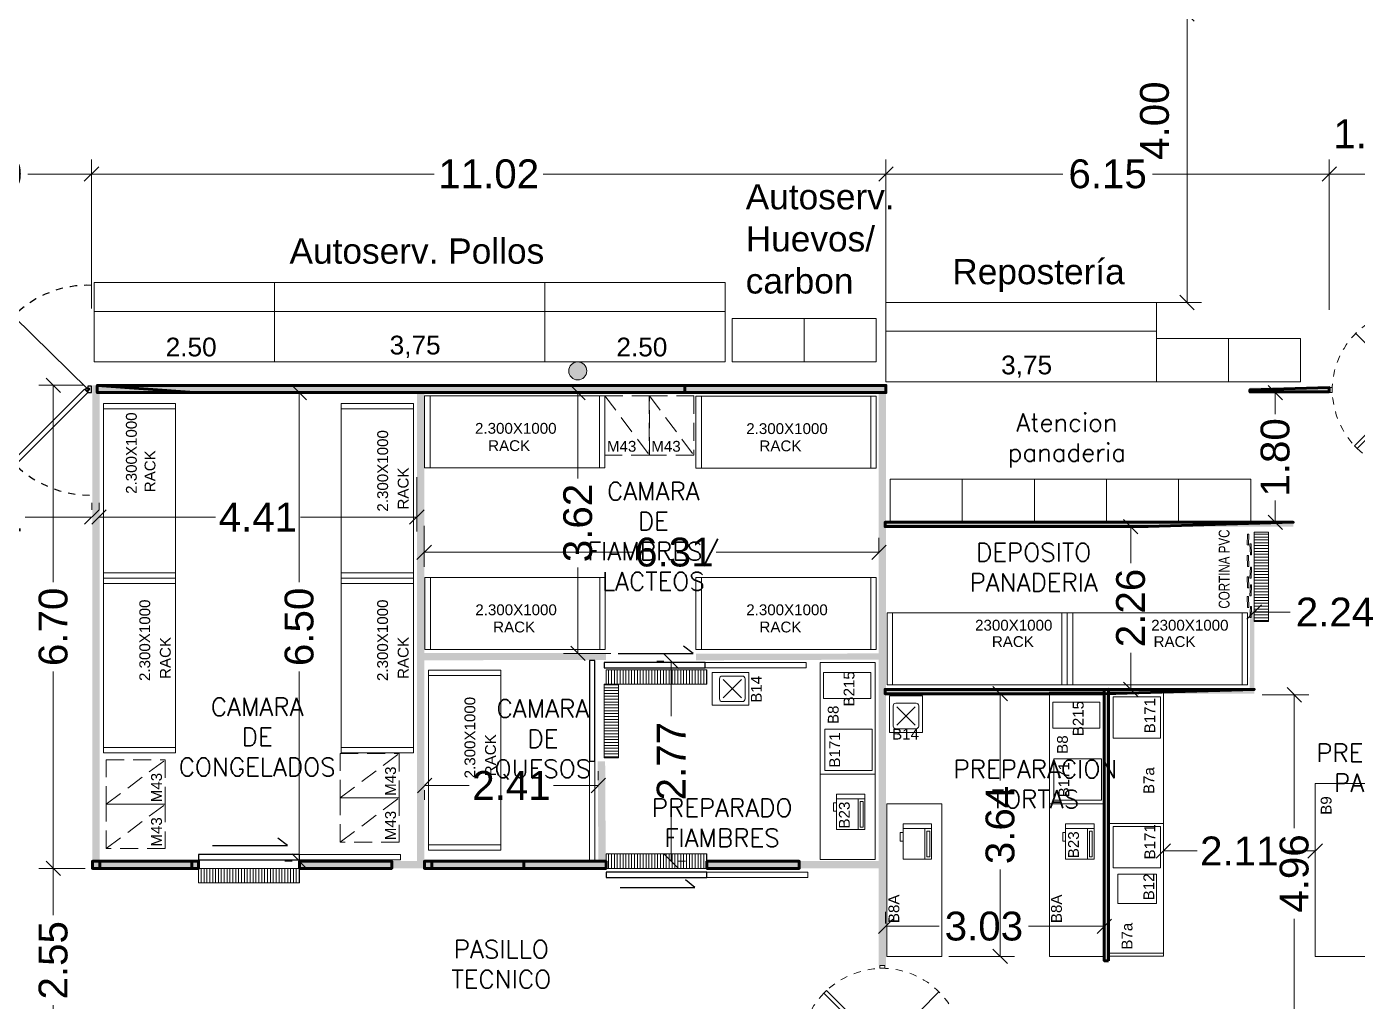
# Model space of a CAD drawing. Header units: inches. Extents: x 2 to 182, y -26 to 193.
# Drawn here: x 133.46 to 151.91, y 26.12 to 39.64 of the extents above; entities that cross this region are included whole.
import ezdxf

# ---------------------------------------------------------------- set-up
doc = ezdxf.new("R2010")
doc.units = ezdxf.units.IN
doc.header["$MEASUREMENT"] = 0
for name, pattern in [('DASH_15', [0.375, 0.25, -0.125]), ('HIDDEN2', [4.7625, 3.175, -1.5875]), ('LZ-COME$0$DASH_15', [0.375, 0.25, -0.125]), ('LÍNEAS_OCULTAS2', [0.1875, 0.125, -0.0625])]:
    doc.linetypes.add(name, pattern=pattern)
for name, color, linetype in [('0-CORTINAPVC-TXT', 7, 'Continuous'), ('ARQ-MUROS CAMARA', 140, 'Continuous'), ('ARQ-TXTS LOCAL', 3, 'Continuous'), ('COMESTIBLES0-EQUIP-TXT', 3, 'Continuous'), ('L CARPINT', 3, 'Continuous'), ('smr acero', 170, 'Continuous')]:
    doc.layers.add(name, color=color, linetype=linetype)
for name, color, linetype, lineweight in [('0-EQUIPAMIENTO-LAB', 6, 'Continuous', 9), ('ARQ-CARPINTERIAS', 4, 'Continuous', 9), ('ARQ-CORTINA PVC', 4, 'Continuous', 5), ('ARQ-REJILLAS', 4, 'Continuous', 5), ('EQUIPAMIENTO-TRASTIENDA', 6, 'Continuous', 9), ('Est-Acero', 4, 'Continuous', 13), ('L COTAS', 1, 'Continuous', 9), ('L EQUIP', 6, 'Continuous', 9), ('L PANELES', 136, 'Continuous', 60), ('L PROYEC', 4, 'HIDDEN2', 9)]:
    doc.layers.add(name, color=color, linetype=linetype, lineweight=lineweight)
doc.styles.add('2mm para 1.100', font='ARIAL.TTF')
doc.styles.add('ARIAL', font='ARIAL.TTF')
doc.styles.add('LZ-COME$0$LETRITAS', font='ROMAN1.shx', dxfattribs={"width": 1.2, "height": 0.225})
doc.styles.add('RomanS', font='romans.shx')
doc.styles.get("Standard").update_dxf_attribs({"font": 'ARIAL.TTF'})
doc.dimstyles.new('cotas 1.100', dxfattribs={"dimscale": 2, "dimtxt": 0.2, "dimasz": 0.1, "dimexe": 0.1, "dimexo": 0.05, "dimgap": 0.05, "dimtad": 0, "dimzin": 0, "dimdsep": 46, "dimtxsty": '2mm para 1.100', "dimblk": 'OBLIQUE', "dimcen": 0.09, "dimclrd": 256, "dimclre": 256, "dimclrt": 256, "dimaunit": 1, "dimadec": 3, "dimazin": 0, "dimtfac": 1, "dimtofl": 0, "dimtmove": 2, "dimatfit": 3, "dimfxl": 0, "dimtolj": 1, "dimtzin": 0, "dimlwd": -1, "dimlwe": -1, "dimarcsym": 0})

# ---------------------------------------------------------------- blocks, each defined once
blk = doc.blocks.new('_Oblique')
at = {"color": 0, "linetype": 'ByBlock', "lineweight": -2}
blk.add_line((-0.5, -0.5), (0.5, 0.5), dxfattribs=at)
blk = doc.blocks.new('*D288')
at = {"layer": 'Defpoints', "color": 0}
for p in [(149.548, 39.814), (148.997, 35.814), (149.548, 35.814)]:
    blk.add_point(p, dxfattribs=at)
at = {"layer": 'L COTAS'}
for p, q in [((149.448, 39.814), (149.348, 39.814)), ((149.548, 39.814), (149.548, 35.814)), ((149.097, 35.814), (149.748, 35.814))]:
    blk.add_line(p, q, dxfattribs=at)
at = {"layer": 'L COTAS', "xscale": 0.2, "yscale": 0.2, "zscale": 0.2}
for p, rotation in [((149.548, 39.814), 90), ((149.548, 35.814), 270)]:
    blk.add_blockref('_Oblique', p, dxfattribs=dict(at, rotation=rotation))
at = {"layer": 'L COTAS', "insert": (149.098, 38.336), "char_height": 0.4, "attachment_point": 5, "rotation": 90, "style": '2mm para 1.100'}
blk.add_mtext('\\A1;4.00', dxfattribs=at)
blk = doc.blocks.new('PVAI')
for p, q in [((3387.969, 760.035), (3388.763, 760.82)), ((3387.969, 760.035), (3388.763, 760.82)), ((3390.209, 760.035), (3389.415, 760.82)), ((3390.209, 760.035), (3389.415, 760.82)), ((3387.929, 760), (3387.929, 760.07)), ((3387.929, 760.07), (3387.969, 760.07)), ((3387.969, 760.07), (3387.969, 760)), ((3390.249, 760.07), (3390.209, 760.07)), ((3390.209, 760.07), (3390.209, 760)), ((3390.249, 760), (3390.249, 760.07)), ((3387.969, 760), (3387.929, 760)), ((3387.969, 760), (3388.004, 760.035)), ((3387.969, 760), (3388.743, 759.226)), ((3388.004, 760.035), (3388.779, 759.261)), ((3390.174, 760.035), (3389.399, 759.261)), ((3390.209, 760), (3389.435, 759.226)), ((3390.209, 760), (3390.174, 760.035)), ((3390.209, 760), (3390.249, 760)), ((3388.779, 759.261), (3388.743, 759.226)), ((3389.399, 759.261), (3389.435, 759.226))]:
    blk.add_line(p, q)
for centre in [(3387.969, 760.035), (3390.209, 760.035)]:
    blk.add_circle(centre, 0.0196)
at = {"linetype": 'DASH_15', "ltscale": 0.2}
for centre, radius, start, end in [((3387.969, 760.03), 1.12, 359.6736, 92.0467), ((3390.209, 760.03), 1.12, 87.9533, 180.3264), ((3387.943, 760.046), 1.146, 269.3146, 359.1608), ((3390.235, 760.046), 1.146, 180.8392, 270.6854)]:
    blk.add_arc(centre, radius, start, end, dxfattribs=at)
blk = doc.blocks.new('A$C299E318D')
at = {"layer": '0-EQUIPAMIENTO-LAB'}
for p, q in [((0.102, 0.102), (0.356, 0.356)), ((0.356, 0.102), (0.102, 0.356))]:
    blk.add_line(p, q, dxfattribs=at)
blk.add_lwpolyline([(0.508, 0.457), (0.508, 0), (0, 0), (0, 0.457)], close=True, dxfattribs=at)
blk.add_lwpolyline([(0.089, 0.051, -0.414214), (0.051, 0.089), (0.051, 0.368, -0.414214), (0.089, 0.406), (0.368, 0.406, -0.414214), (0.406, 0.368), (0.406, 0.089, -0.414214), (0.368, 0.051)], format="xyb", close=True, dxfattribs=at)
blk = doc.blocks.new('LJ-PLANTA BASE(XREF)$0$SE-COME$0$LR-COME$0$B26')
for p, q in [((-0.182, -0.394), (-0.182, 0)), ((-0.182, -0.092), (0.245, -0.092))]:
    blk.add_line(p, q)
for points in [[(0.245, -0.394), (0.245, 0), (-0.245, 0), (-0.245, -0.394)], [(0.21, -0.063), (0.21, -0.025), (-0.146, -0.025), (-0.146, -0.063)], [(-0.008, -0.434), (-0.008, -0.394), (-0.125, -0.394), (-0.125, -0.434)]]:
    blk.add_lwpolyline(points, close=True)
blk = doc.blocks.new('RACKS 250')
for p, q in [((-1.05, -2.5), (-1.05, 0)), ((-1.05, 0), (-0.05, 0)), ((-0.05, 0), (-0.05, -2.5)), ((-1.05, -0.0762), (-0.05, -0.0762)), ((-1.05, -2.4238), (-0.05, -2.4238)), ((-0.05, -2.5), (-1.05, -2.5))]:
    blk.add_line(p, q)
blk = doc.blocks.new('PUERTA')
for p, q in [((0.04, 0), (0.834, 0.785)), ((0.04, 0), (0.834, 0.785)), ((0, -0.035), (0, 0.035)), ((0, 0.035), (0.04, 0.035)), ((0.04, 0.035), (0.04, -0.035)), ((0.04, -0.035), (0.075, 0)), ((0.075, 0), (0.85, -0.774)), ((1.16, -0.035), (1.16, 0.035)), ((1.16, 0.035), (1.2, 0.035)), ((1.2, 0.035), (1.2, -0.035)), ((0.04, -0.035), (0, -0.035)), ((0.04, -0.035), (0.814, -0.81)), ((1.2, -0.035), (1.16, -0.035)), ((0.85, -0.774), (0.814, -0.81))]:
    blk.add_line(p, q)
blk.add_circle((0.04, 0), 0.0196)
at = {"linetype": 'DASH_15', "ltscale": 0.2}
for centre, radius, start, end in [((0.04, -0.005), 1.12, 359.6736, 92.0467), ((0.014, 0.011), 1.146, 269.3146, 359.1608)]:
    blk.add_arc(centre, radius, start, end, dxfattribs=at)
blk = doc.blocks.new('*D316')
at = {"layer": 'Defpoints', "color": 0}
for p in [(131.35, 32.836), (134.36, 32.837), (134.36, 32.837)]:
    blk.add_point(p, dxfattribs=at)
at = {"layer": 'L COTAS'}
for p, q in [((131.35, 32.936), (131.35, 33.037)), ((134.36, 32.937), (134.36, 33.037)), ((131.35, 32.837), (132.274, 32.837)), ((134.36, 32.837), (133.436, 32.837))]:
    blk.add_line(p, q, dxfattribs=at)
at = {"layer": 'L COTAS', "xscale": 0.2, "yscale": 0.2, "zscale": 0.2, "rotation": 180}
blk.add_blockref('_Oblique', (131.35, 32.837), dxfattribs=at)
at = {"layer": 'L COTAS', "xscale": 0.2, "yscale": 0.2, "zscale": 0.2}
blk.add_blockref('_Oblique', (134.36, 32.837), dxfattribs=at)
at = {"layer": 'L COTAS', "insert": (132.855, 32.837), "char_height": 0.4, "attachment_point": 5, "style": '2mm para 1.100'}
blk.add_mtext('\\A1;3.01', dxfattribs=at)
blk = doc.blocks.new('*D317')
at = {"layer": 'Defpoints', "color": 0}
for p in [(138.867, 33.493), (134.46, 32.837), (138.867, 32.837)]:
    blk.add_point(p, dxfattribs=at)
at = {"layer": 'L COTAS'}
for p, q in [((138.867, 33.393), (138.867, 32.637)), ((134.46, 32.937), (134.46, 33.037)), ((134.46, 32.837), (136.074, 32.837)), ((138.867, 32.837), (137.252, 32.837))]:
    blk.add_line(p, q, dxfattribs=at)
at = {"layer": 'L COTAS', "xscale": 0.2, "yscale": 0.2, "zscale": 0.2, "rotation": 180}
blk.add_blockref('_Oblique', (134.46, 32.837), dxfattribs=at)
at = {"layer": 'L COTAS', "xscale": 0.2, "yscale": 0.2, "zscale": 0.2}
blk.add_blockref('_Oblique', (138.867, 32.837), dxfattribs=at)
at = {"layer": 'L COTAS', "insert": (136.663, 32.837), "char_height": 0.4, "attachment_point": 5, "style": '2mm para 1.100'}
blk.add_mtext('\\A1;4.41', dxfattribs=at)
blk = doc.blocks.new('*D321')
at = {"layer": 'Defpoints', "color": 0}
for p in [(148.399, 27.161), (145.367, 27.1), (148.399, 26.744)]:
    blk.add_point(p, dxfattribs=at)
at = {"layer": 'L COTAS'}
for p, q in [((145.367, 27.2), (145.367, 27.361)), ((148.399, 26.844), (148.399, 27.361)), ((145.367, 27.161), (146.111, 27.161)), ((148.399, 27.161), (147.35, 27.161))]:
    blk.add_line(p, q, dxfattribs=at)
at = {"layer": 'L COTAS', "xscale": 0.2, "yscale": 0.2, "zscale": 0.2, "rotation": 180}
blk.add_blockref('_Oblique', (145.367, 27.161), dxfattribs=at)
at = {"layer": 'L COTAS', "xscale": 0.2, "yscale": 0.2, "zscale": 0.2}
blk.add_blockref('_Oblique', (148.399, 27.161), dxfattribs=at)
at = {"layer": 'L COTAS', "insert": (146.73, 27.161), "char_height": 0.4, "attachment_point": 5, "style": '2mm para 1.100'}
blk.add_mtext('\\A1;3.03', dxfattribs=at)
blk = doc.blocks.new('DFGSDFG')
at = {"linetype": 'LZ-COME$0$DASH_15'}
blk.add_line((0.821, -0.615), (0, 0), dxfattribs=at)
blk.add_lwpolyline([(0.821, 0), (0, 0), (0, -0.615), (0.821, -0.615)], close=True, dxfattribs=at)
blk = doc.blocks.new('*D340')
at = {"layer": 'Defpoints', "color": 0}
for p in [(138.968, 32.815), (145.274, 32.349), (145.274, 32.244)]:
    blk.add_point(p, dxfattribs=at)
at = {"layer": 'L COTAS'}
for p, q in [((138.968, 32.715), (138.968, 32.149)), ((145.274, 32.344), (145.274, 32.549)), ((138.968, 32.349), (141.855, 32.349)), ((145.274, 32.349), (143.019, 32.349))]:
    blk.add_line(p, q, dxfattribs=at)
at = {"layer": 'L COTAS', "xscale": 0.2, "yscale": 0.2, "zscale": 0.2, "rotation": 180}
blk.add_blockref('_Oblique', (138.968, 32.349), dxfattribs=at)
at = {"layer": 'L COTAS', "xscale": 0.2, "yscale": 0.2, "zscale": 0.2}
blk.add_blockref('_Oblique', (145.274, 32.349), dxfattribs=at)
at = {"layer": 'L COTAS', "insert": (142.437, 32.349), "char_height": 0.4, "attachment_point": 5, "style": '2mm para 1.100'}
blk.add_mtext('\\A1;6.31', dxfattribs=at)
blk = doc.blocks.new('*D466')
at = {"layer": 'Defpoints', "color": 0}
for p in [(151.52, 34.564), (150.77, 32.765), (151.02, 32.765)]:
    blk.add_point(p, dxfattribs=at)
at = {"layer": 'L COTAS'}
for p, q in [((151.42, 34.564), (150.57, 34.564)), ((150.77, 34.564), (150.77, 34.265)), ((150.77, 32.765), (150.77, 33.065)), ((150.92, 32.765), (150.57, 32.765))]:
    blk.add_line(p, q, dxfattribs=at)
at = {"layer": 'L COTAS', "xscale": 0.2, "yscale": 0.2, "zscale": 0.2}
for p, rotation in [((150.77, 34.564), 90), ((150.77, 32.765), 270)]:
    blk.add_blockref('_Oblique', p, dxfattribs=dict(at, rotation=rotation))
at = {"layer": 'L COTAS', "insert": (150.77, 33.665), "char_height": 0.4, "attachment_point": 5, "rotation": 90, "style": '2mm para 1.100'}
blk.add_mtext('\\A1;1.80', dxfattribs=at)
blk = doc.blocks.new('*D467')
at = {"layer": 'Defpoints', "color": 0}
for p in [(149.01, 32.705), (148.766, 30.447), (149.01, 30.447)]:
    blk.add_point(p, dxfattribs=at)
at = {"layer": 'L COTAS'}
for p, q in [((148.91, 32.705), (148.566, 32.705)), ((148.766, 32.705), (148.766, 32.199)), ((148.766, 30.447), (148.766, 30.953)), ((148.91, 30.447), (148.566, 30.447))]:
    blk.add_line(p, q, dxfattribs=at)
at = {"layer": 'L COTAS', "xscale": 0.2, "yscale": 0.2, "zscale": 0.2}
for p, rotation in [((148.766, 32.705), 90), ((148.766, 30.447), 270)]:
    blk.add_blockref('_Oblique', p, dxfattribs=dict(at, rotation=rotation))
at = {"layer": 'L COTAS', "insert": (148.766, 31.576), "char_height": 0.4, "attachment_point": 5, "rotation": 90, "style": '2mm para 1.100'}
blk.add_mtext('\\A1;2.26', dxfattribs=at)
blk = doc.blocks.new('*D468')
at = {"layer": 'Defpoints', "color": 0}
for p in [(150.478, 31.52), (150.478, 31.355), (152.72, 31.355)]:
    blk.add_point(p, dxfattribs=at)
at = {"layer": 'L COTAS'}
for p, q in [((150.478, 31.455), (150.478, 31.72)), ((152.72, 31.455), (152.72, 31.72)), ((150.478, 31.52), (150.977, 31.52)), ((152.72, 31.52), (152.221, 31.52))]:
    blk.add_line(p, q, dxfattribs=at)
at = {"layer": 'L COTAS', "xscale": 0.2, "yscale": 0.2, "zscale": 0.2, "rotation": 180}
blk.add_blockref('_Oblique', (150.478, 31.52), dxfattribs=at)
at = {"layer": 'L COTAS', "xscale": 0.2, "yscale": 0.2, "zscale": 0.2}
blk.add_blockref('_Oblique', (152.72, 31.52), dxfattribs=at)
at = {"layer": 'L COTAS', "insert": (151.599, 31.52), "char_height": 0.4, "attachment_point": 5, "style": '2mm para 1.100'}
blk.add_mtext('\\A1;2.24', dxfattribs=at)
blk = doc.blocks.new('*D470')
at = {"layer": 'Defpoints', "color": 0}
for p in [(149.219, 28.206), (149.219, 27.972), (151.324, 27.972)]:
    blk.add_point(p, dxfattribs=at)
at = {"layer": 'L COTAS'}
for p, q in [((149.219, 28.072), (149.219, 28.406)), ((151.324, 28.072), (151.324, 28.406)), ((149.219, 28.206), (149.687, 28.206)), ((151.324, 28.206), (150.856, 28.206))]:
    blk.add_line(p, q, dxfattribs=at)
at = {"layer": 'L COTAS', "xscale": 0.2, "yscale": 0.2, "zscale": 0.2, "rotation": 180}
blk.add_blockref('_Oblique', (149.219, 28.206), dxfattribs=at)
at = {"layer": 'L COTAS', "xscale": 0.2, "yscale": 0.2, "zscale": 0.2}
blk.add_blockref('_Oblique', (151.324, 28.206), dxfattribs=at)
at = {"layer": 'L COTAS', "insert": (150.272, 28.206), "char_height": 0.4, "attachment_point": 5, "style": '2mm para 1.100'}
blk.add_mtext('\\A1;2.11', dxfattribs=at)
blk = doc.blocks.new('*D471')
at = {"layer": 'Defpoints', "color": 0}
for p in [(150.491, 30.371), (150.492, 25.415), (151.034, 25.415)]:
    blk.add_point(p, dxfattribs=at)
at = {"layer": 'L COTAS'}
for p, q in [((150.591, 30.371), (151.234, 30.371)), ((151.034, 30.371), (151.034, 28.52)), ((151.034, 25.415), (151.034, 27.266)), ((150.592, 25.415), (151.234, 25.415))]:
    blk.add_line(p, q, dxfattribs=at)
at = {"layer": 'L COTAS', "xscale": 0.2, "yscale": 0.2, "zscale": 0.2}
for p, rotation in [((151.034, 30.371), 90), ((151.034, 25.415), 270)]:
    blk.add_blockref('_Oblique', p, dxfattribs=dict(at, rotation=rotation))
at = {"layer": 'L COTAS', "insert": (151.034, 27.893), "char_height": 0.4, "attachment_point": 5, "rotation": 90, "style": '2mm para 1.100'}
blk.add_mtext('\\A1;4.96', dxfattribs=at)
blk = doc.blocks.new('*D342')
at = {"layer": 'Defpoints', "color": 0}
for p in [(142.394, 30.838), (142.394, 30.838), (142.385, 28.064)]:
    blk.add_point(p, dxfattribs=at)
at = {"layer": 'L COTAS'}
for p, q in [((142.294, 30.838), (142.194, 30.838)), ((142.394, 30.838), (142.394, 30.074)), ((142.394, 28.064), (142.394, 28.828)), ((142.485, 28.064), (142.594, 28.064))]:
    blk.add_line(p, q, dxfattribs=at)
at = {"layer": 'L COTAS', "xscale": 0.2, "yscale": 0.2, "zscale": 0.2}
for p, rotation in [((142.394, 30.838), 90), ((142.394, 28.064), 270)]:
    blk.add_blockref('_Oblique', p, dxfattribs=dict(at, rotation=rotation))
at = {"layer": 'L COTAS', "insert": (142.394, 29.451), "char_height": 0.4, "attachment_point": 5, "rotation": 90, "style": '2mm para 1.100'}
blk.add_mtext('\\A1;2.77', dxfattribs=at)
blk = doc.blocks.new('*D472')
at = {"layer": 'Defpoints', "color": 0}
for p in [(141.1, 34.564), (141.659, 34.564), (141.659, 30.946)]:
    blk.add_point(p, dxfattribs=at)
at = {"layer": 'L COTAS'}
for p, q in [((141.559, 34.564), (140.9, 34.564)), ((141.1, 34.564), (141.1, 33.372)), ((141.1, 30.946), (141.1, 32.137)), ((141.559, 30.946), (140.9, 30.946))]:
    blk.add_line(p, q, dxfattribs=at)
at = {"layer": 'L COTAS', "xscale": 0.2, "yscale": 0.2, "zscale": 0.2}
for p, rotation in [((141.1, 34.564), 90), ((141.1, 30.946), 270)]:
    blk.add_blockref('_Oblique', p, dxfattribs=dict(at, rotation=rotation))
at = {"layer": 'L COTAS', "insert": (141.1, 32.755), "char_height": 0.4, "attachment_point": 5, "rotation": 90, "style": '2mm para 1.100'}
blk.add_mtext('\\A1;3.62', dxfattribs=at)
blk = doc.blocks.new('*D473')
at = {"layer": 'Defpoints', "color": 0}
for p in [(137.236, 34.564), (137.24, 34.564), (137.24, 28.064)]:
    blk.add_point(p, dxfattribs=at)
at = {"layer": 'L COTAS'}
for p, q in [((137.14, 34.564), (137.036, 34.564)), ((137.236, 34.564), (137.236, 31.934)), ((137.236, 28.064), (137.236, 30.694)), ((137.14, 28.064), (137.036, 28.064))]:
    blk.add_line(p, q, dxfattribs=at)
at = {"layer": 'L COTAS', "xscale": 0.2, "yscale": 0.2, "zscale": 0.2}
for p, rotation in [((137.236, 34.564), 90), ((137.236, 28.064), 270)]:
    blk.add_blockref('_Oblique', p, dxfattribs=dict(at, rotation=rotation))
at = {"layer": 'L COTAS', "insert": (137.236, 31.314), "char_height": 0.4, "attachment_point": 5, "rotation": 90, "style": '2mm para 1.100'}
blk.add_mtext('\\A1;6.50', dxfattribs=at)
blk = doc.blocks.new('*D477')
at = {"layer": 'Defpoints', "color": 0}
for p in [(146.145, 30.387), (146.956, 30.387), (146.145, 26.744)]:
    blk.add_point(p, dxfattribs=at)
at = {"layer": 'L COTAS'}
for p, q in [((146.245, 30.387), (147.156, 30.387)), ((146.956, 30.387), (146.956, 29.184)), ((146.956, 26.744), (146.956, 27.947)), ((146.245, 26.744), (147.156, 26.744))]:
    blk.add_line(p, q, dxfattribs=at)
at = {"layer": 'L COTAS', "xscale": 0.2, "yscale": 0.2, "zscale": 0.2}
for p, rotation in [((146.956, 30.387), 90), ((146.956, 26.744), 270)]:
    blk.add_blockref('_Oblique', p, dxfattribs=dict(at, rotation=rotation))
at = {"layer": 'L COTAS', "insert": (146.956, 28.566), "char_height": 0.4, "attachment_point": 5, "rotation": 90, "style": '2mm para 1.100'}
blk.add_mtext('\\A1;3.64', dxfattribs=at)
blk = doc.blocks.new('*D345')
at = {"layer": 'Defpoints', "color": 0}
for p in [(138.975, 29.147), (141.382, 29.114), (141.382, 29.089)]:
    blk.add_point(p, dxfattribs=at)
at = {"layer": 'L COTAS'}
for p, q in [((141.382, 29.189), (141.382, 29.314)), ((138.975, 29.114), (139.594, 29.114)), ((138.975, 29.047), (138.975, 28.914)), ((141.382, 29.114), (140.763, 29.114))]:
    blk.add_line(p, q, dxfattribs=at)
at = {"layer": 'L COTAS', "xscale": 0.2, "yscale": 0.2, "zscale": 0.2, "rotation": 180}
blk.add_blockref('_Oblique', (138.975, 29.114), dxfattribs=at)
at = {"layer": 'L COTAS', "xscale": 0.2, "yscale": 0.2, "zscale": 0.2}
blk.add_blockref('_Oblique', (141.382, 29.114), dxfattribs=at)
at = {"layer": 'L COTAS', "insert": (140.179, 29.114), "char_height": 0.4, "attachment_point": 5, "style": '2mm para 1.100'}
blk.add_mtext('\\A1;2.41', dxfattribs=at)
blk = doc.blocks.new('*D349')
at = {"layer": 'Defpoints', "color": 0}
for p in [(134.355, 37.596), (131.352, 35.632), (134.355, 35.632)]:
    blk.add_point(p, dxfattribs=at)
at = {"layer": 'L COTAS'}
for p, q in [((131.352, 35.732), (131.352, 37.796)), ((134.355, 35.732), (134.355, 37.796)), ((131.352, 37.596), (132.235, 37.596)), ((134.355, 37.596), (133.472, 37.596))]:
    blk.add_line(p, q, dxfattribs=at)
at = {"layer": 'L COTAS', "xscale": 0.2, "yscale": 0.2, "zscale": 0.2, "rotation": 180}
blk.add_blockref('_Oblique', (131.352, 37.596), dxfattribs=at)
at = {"layer": 'L COTAS', "xscale": 0.2, "yscale": 0.2, "zscale": 0.2}
blk.add_blockref('_Oblique', (134.355, 37.596), dxfattribs=at)
at = {"layer": 'L COTAS', "insert": (132.854, 37.596), "char_height": 0.4, "attachment_point": 5, "style": '2mm para 1.100'}
blk.add_mtext('\\A1;3.00', dxfattribs=at)
blk = doc.blocks.new('*D350')
at = {"layer": 'Defpoints', "color": 0}
for p in [(145.372, 37.596), (134.355, 35.632), (145.372, 35.642)]:
    blk.add_point(p, dxfattribs=at)
at = {"layer": 'L COTAS'}
for p, q in [((134.355, 35.732), (134.355, 37.796)), ((145.372, 35.742), (145.372, 37.796)), ((134.355, 37.596), (139.109, 37.596)), ((145.372, 37.596), (140.618, 37.596))]:
    blk.add_line(p, q, dxfattribs=at)
at = {"layer": 'L COTAS', "xscale": 0.2, "yscale": 0.2, "zscale": 0.2, "rotation": 180}
blk.add_blockref('_Oblique', (134.355, 37.596), dxfattribs=at)
at = {"layer": 'L COTAS', "xscale": 0.2, "yscale": 0.2, "zscale": 0.2}
blk.add_blockref('_Oblique', (145.372, 37.596), dxfattribs=at)
at = {"layer": 'L COTAS', "insert": (139.864, 37.596), "char_height": 0.4, "attachment_point": 5, "style": '2mm para 1.100'}
blk.add_mtext('\\A1;11.02', dxfattribs=at)
blk = doc.blocks.new('*D351')
at = {"layer": 'Defpoints', "color": 0}
for p in [(151.52, 37.596), (145.372, 35.642), (151.52, 35.611)]:
    blk.add_point(p, dxfattribs=at)
at = {"layer": 'L COTAS'}
for p, q in [((145.372, 35.742), (145.372, 37.796)), ((151.52, 35.711), (151.52, 37.796)), ((145.372, 37.596), (147.824, 37.596)), ((151.52, 37.596), (149.068, 37.596))]:
    blk.add_line(p, q, dxfattribs=at)
at = {"layer": 'L COTAS', "xscale": 0.2, "yscale": 0.2, "zscale": 0.2, "rotation": 180}
blk.add_blockref('_Oblique', (145.372, 37.596), dxfattribs=at)
at = {"layer": 'L COTAS', "xscale": 0.2, "yscale": 0.2, "zscale": 0.2}
blk.add_blockref('_Oblique', (151.52, 37.596), dxfattribs=at)
at = {"layer": 'L COTAS', "insert": (148.446, 37.596), "char_height": 0.4, "attachment_point": 5, "style": '2mm para 1.100'}
blk.add_mtext('\\A1;6.15', dxfattribs=at)
blk = doc.blocks.new('*D352')
at = {"layer": 'Defpoints', "color": 0}
for p in [(152.72, 37.596), (151.52, 35.611), (152.72, 35.612)]:
    blk.add_point(p, dxfattribs=at)
at = {"layer": 'L COTAS'}
for p, q in [((151.52, 35.711), (151.52, 37.796)), ((152.72, 35.712), (152.72, 37.796)), ((151.52, 37.596), (152.72, 37.596))]:
    blk.add_line(p, q, dxfattribs=at)
at = {"layer": 'L COTAS', "xscale": 0.2, "yscale": 0.2, "zscale": 0.2, "rotation": 180}
blk.add_blockref('_Oblique', (151.52, 37.596), dxfattribs=at)
at = {"layer": 'L COTAS', "xscale": 0.2, "yscale": 0.2, "zscale": 0.2}
blk.add_blockref('_Oblique', (152.72, 37.596), dxfattribs=at)
at = {"layer": 'L COTAS', "insert": (152.12, 38.15), "char_height": 0.4, "attachment_point": 5, "style": '2mm para 1.100'}
blk.add_mtext('\\A1;1.20', dxfattribs=at)
blk = doc.blocks.new('*D496')
at = {"layer": 'Defpoints', "color": 0}
for p in [(133.825, 27.964), (134.369, 27.964), (134.359, 25.414)]:
    blk.add_point(p, dxfattribs=at)
at = {"layer": 'L COTAS'}
for p, q in [((134.269, 27.964), (133.625, 27.964)), ((133.825, 27.964), (133.825, 27.314)), ((133.825, 25.414), (133.825, 26.065)), ((134.259, 25.414), (133.625, 25.414))]:
    blk.add_line(p, q, dxfattribs=at)
at = {"layer": 'L COTAS', "xscale": 0.2, "yscale": 0.2, "zscale": 0.2}
for p, rotation in [((133.825, 27.964), 90), ((133.825, 25.414), 270)]:
    blk.add_blockref('_Oblique', p, dxfattribs=dict(at, rotation=rotation))
at = {"layer": 'L COTAS', "insert": (133.825, 26.689), "char_height": 0.4, "attachment_point": 5, "rotation": 90, "style": '2mm para 1.100'}
blk.add_mtext('\\A1;2.55', dxfattribs=at)
blk = doc.blocks.new('*D497')
at = {"layer": 'Defpoints', "color": 0}
for p in [(133.825, 34.665), (134.355, 34.665), (134.369, 27.964)]:
    blk.add_point(p, dxfattribs=at)
at = {"layer": 'L COTAS'}
for p, q in [((134.255, 34.665), (133.625, 34.665)), ((133.825, 34.665), (133.825, 31.934)), ((133.825, 27.964), (133.825, 30.695)), ((134.269, 27.964), (133.625, 27.964))]:
    blk.add_line(p, q, dxfattribs=at)
at = {"layer": 'L COTAS', "xscale": 0.2, "yscale": 0.2, "zscale": 0.2}
for p, rotation in [((133.825, 34.665), 90), ((133.825, 27.964), 270)]:
    blk.add_blockref('_Oblique', p, dxfattribs=dict(at, rotation=rotation))
at = {"layer": 'L COTAS', "insert": (133.825, 31.314), "char_height": 0.4, "attachment_point": 5, "rotation": 90, "style": '2mm para 1.100'}
blk.add_mtext('\\A1;6.70', dxfattribs=at)

msp = doc.modelspace()

# ---------------------------------------------------------------- hatches: boundary and pattern name
at = {"layer": 'ARQ-REJILLAS'}
h = msp.add_hatch(dxfattribs=at)
h.set_pattern_fill('_USER', color=256, scale=0.04, angle=540, style=0, pattern_type=0)
h.set_pattern_definition([(180, (-3247.6671, -726.15923), (-1e-17, -0.04), [])])
h.paths.add_polyline_path([(150.678, 32.63), (150.478, 32.63), (150.478, 31.387), (150.678, 31.387)])
h = msp.add_hatch(dxfattribs=at)
h.set_pattern_fill('_USER', color=256, scale=0.04, angle=450, style=0, pattern_type=0)
h.set_pattern_definition([(90, (-3250.59422, -721.68864), (-0.04, 1e-17), [])])
h.paths.add_polyline_path([(142.89, 30.719), (142.89, 30.519), (141.49, 30.519), (141.49, 30.719)])
h = msp.add_hatch(dxfattribs=at)
h.set_pattern_fill('_USER', color=256, scale=0.04, angle=540, style=0, pattern_type=0)
h.set_pattern_definition([(180, (-3256.68252, -728.049227), (-1e-17, -0.04), [])])
h.paths.add_polyline_path([(141.663, 30.519), (141.463, 30.519), (141.463, 29.497), (141.663, 29.497)])
h = msp.add_hatch(dxfattribs=at)
h.set_pattern_fill('_USER', color=256, scale=0.04, angle=450, style=0, pattern_type=0)
h.set_pattern_definition([(90, (-3250.59422, -724.24363), (-0.04, 1e-17), [])])
h.paths.add_polyline_path([(142.89, 28.164), (142.89, 27.964), (141.49, 27.964), (141.49, 28.164)])
h = msp.add_hatch(dxfattribs=at)
h.set_pattern_fill('_USER', color=256, scale=0.04, angle=450, style=0, pattern_type=0)
h.set_pattern_definition([(90, (-3256.24421, -724.44363), (-0.04, 1e-17), [])])
h.paths.add_polyline_path([(137.24, 27.964), (137.24, 27.764), (135.84, 27.764), (135.84, 27.964)])
at = {"layer": 'L PANELES'}
h = msp.add_hatch(color=256, dxfattribs=at)
h.dxf.hatch_style = 1
h.paths.add_polyline_path([(134.469, 34.664), (134.369, 34.664), (134.369, 27.964), (134.469, 27.964)])
h = msp.add_hatch(color=256, dxfattribs=at)
h.dxf.hatch_style = 1
h.paths.add_polyline_path([(142.583, 34.664), (134.436, 34.664), (134.436, 34.564), (142.583, 34.564)])
h = msp.add_hatch(color=256, dxfattribs=at)
h.dxf.hatch_style = 1
h.paths.add_polyline_path([(138.969, 34.655), (138.869, 34.655), (138.869, 27.964), (138.969, 27.964)])
h = msp.add_hatch(color=256, dxfattribs=at)
h.dxf.hatch_style = 1
h.paths.add_polyline_path([(145.372, 34.664), (142.583, 34.664), (142.583, 34.564), (145.372, 34.564)])
h = msp.add_hatch(color=256, dxfattribs=at)
h.dxf.hatch_style = 1
h.paths.add_polyline_path([(145.371, 34.657), (145.271, 34.657), (145.271, 26.618), (145.371, 26.618)])
h = msp.add_hatch(color=256, dxfattribs=at)
h.dxf.hatch_style = 1
h.paths.add_polyline_path([(151.52, 34.634), (150.419, 34.634), (150.419, 34.574), (151.52, 34.574)])
h = msp.add_hatch(color=256, dxfattribs=at)
h.dxf.hatch_style = 1
h.paths.add_polyline_path([(151.02, 32.765), (145.361, 32.765), (145.361, 32.705), (151.02, 32.705)])
h = msp.add_hatch(color=256, dxfattribs=at)
h.dxf.hatch_style = 1
h.paths.add_polyline_path([(150.481, 31.529), (150.421, 31.529), (150.417, 30.388), (150.481, 30.39)])
h = msp.add_hatch(color=256, dxfattribs=at)
h.dxf.hatch_style = 1
h.paths.add_polyline_path([(141.489, 30.952), (138.94, 30.95), (138.949, 30.851), (138.949, 30.851), (141.49, 30.855)])
h = msp.add_hatch(color=256, dxfattribs=at)
h.dxf.hatch_style = 1
h.paths.add_polyline_path([(145.365, 30.945), (142.737, 30.944), (142.737, 30.895), (142.737, 30.851), (145.369, 30.86)])
h = msp.add_hatch(color=256, dxfattribs=at)
h.dxf.hatch_style = 1
h.paths.add_polyline_path([(150.481, 30.447), (145.359, 30.447), (145.359, 30.387), (150.482, 30.387)])
h = msp.add_hatch(color=256, dxfattribs=at)
h.dxf.hatch_style = 1
h.paths.add_polyline_path([(148.459, 30.448), (148.399, 30.447), (148.399, 26.688), (148.459, 26.688)])
h = msp.add_hatch(color=256, dxfattribs=at)
h.dxf.hatch_style = 1
h.paths.add_polyline_path([(141.478, 29.45), (141.374, 29.45), (141.386, 27.964), (141.487, 27.964)])
h = msp.add_hatch(color=256, dxfattribs=at)
h.dxf.hatch_style = 1
h.paths.add_polyline_path([(135.749, 28.064), (135.749, 28.064), (135.749, 28.064), (134.369, 28.064), (134.369, 27.964), (135.749, 27.964)])
h = msp.add_hatch(color=256, dxfattribs=at)
h.dxf.hatch_style = 1
h.paths.add_polyline_path([(135.84, 28.064), (134.57, 28.064), (134.57, 28.064), (134.47, 28.064), (134.47, 27.964), (135.84, 27.964)])
h = msp.add_hatch(color=256, dxfattribs=at)
h.dxf.hatch_style = 1
h.paths.add_polyline_path([(138.961, 28.067), (137.24, 28.067), (137.24, 27.967), (138.977, 27.967)])
h = msp.add_hatch(color=256, dxfattribs=at)
h.dxf.hatch_style = 1
h.paths.add_polyline_path([(140.352, 28.064), (140.352, 28.064), (140.352, 28.064), (138.973, 28.064), (138.973, 27.964), (140.352, 27.964)])
h = msp.add_hatch(color=256, dxfattribs=at)
h.dxf.hatch_style = 1
h.paths.add_polyline_path([(141.49, 28.064), (139.173, 28.064), (139.173, 28.064), (139.073, 28.064), (139.073, 27.964), (141.49, 27.964)])
h = msp.add_hatch(color=256, dxfattribs=at)
h.dxf.hatch_style = 1
h.paths.add_polyline_path([(145.363, 28.068), (142.89, 28.064), (142.89, 27.964), (145.366, 27.967)])
at = {"layer": 'smr acero'}
h = msp.add_hatch(color=256, dxfattribs=at)
h.dxf.hatch_style = 1
h.paths.add_polyline_path([(140.973, 34.865, 1), (141.223, 34.865, 1)])

# ---------------------------------------------------------------- linework, layer by layer
at = {"layer": '0-EQUIPAMIENTO-LAB'}
for points in [[(144.461, 30.822), (145.221, 30.822), (145.221, 29.273), (144.461, 29.273)], [(144.506, 30.681), (144.506, 30.322), (145.161, 30.322), (145.161, 30.681)], [(147.639, 30.41), (148.399, 30.41), (148.399, 28.861), (147.639, 28.861)], [(147.684, 30.268), (147.684, 29.909), (148.34, 29.909), (148.34, 30.268)], [(148.459, 28.587), (149.219, 28.587), (149.219, 30.41), (148.459, 30.41)], [(148.521, 29.772), (148.521, 30.344), (149.181, 30.344), (149.181, 29.772)], [(144.523, 29.896), (144.523, 29.324), (145.183, 29.324), (145.183, 29.896)], [(147.701, 29.483), (147.701, 28.911), (148.361, 28.911), (148.361, 29.483)], [(144.461, 29.273), (144.461, 28.089), (145.221, 28.088), (145.221, 29.273)], [(152.524, 29.142), (152.524, 26.742), (151.324, 26.742), (151.324, 29.142)], [(145.385, 28.861), (145.385, 26.744), (146.145, 26.744), (146.145, 28.861)], [(147.639, 28.861), (147.639, 26.744), (148.399, 26.744), (148.399, 28.861)], [(148.459, 26.787), (149.219, 26.787), (149.219, 28.587), (148.459, 28.587)], [(148.459, 26.745), (149.219, 26.745), (149.219, 28.587), (148.459, 28.587)], [(148.521, 27.972), (148.521, 28.544), (149.181, 28.544), (149.181, 27.972)], [(149.124, 27.885), (148.589, 27.885), (148.589, 27.479), (149.124, 27.479)]]:
    msp.add_lwpolyline(points, close=True, dxfattribs=at)
at = {"layer": 'ARQ-CORTINA PVC'}
for points in [[(150.404, 32.6), (150.385, 32.601), (150.38, 32.45), (150.399, 32.449)], [(150.404, 32.153), (150.385, 32.152), (150.38, 32.303), (150.399, 32.303)], [(150.438, 32.465), (150.419, 32.464), (150.425, 32.314), (150.443, 32.314)], [(150.438, 31.991), (150.419, 31.991), (150.425, 32.142), (150.443, 32.141)], [(150.404, 31.856), (150.385, 31.855), (150.38, 32.006), (150.399, 32.007)], [(150.438, 31.744), (150.419, 31.745), (150.425, 31.895), (150.443, 31.895)], [(150.404, 31.584), (150.385, 31.584), (150.38, 31.735), (150.399, 31.735)], [(150.438, 31.444), (150.419, 31.445), (150.425, 31.596), (150.443, 31.595)]]:
    msp.add_lwpolyline(points, close=True, dxfattribs=at)
at = {"layer": 'ARQ-REJILLAS'}
for points in [[(150.678, 32.63), (150.478, 32.63), (150.478, 31.387), (150.678, 31.387)], [(150.678, 32.63), (150.478, 32.63), (150.478, 31.387), (150.678, 31.387)], [(142.89, 30.719), (142.89, 30.519), (141.49, 30.519), (141.49, 30.719)], [(141.663, 30.519), (141.463, 30.519), (141.463, 29.497), (141.663, 29.497)], [(141.663, 30.519), (141.463, 30.519), (141.463, 29.497), (141.663, 29.497)], [(142.89, 28.164), (142.89, 27.964), (141.49, 27.964), (141.49, 28.164)], [(137.24, 27.964), (137.24, 27.764), (135.84, 27.764), (135.84, 27.964)]]:
    msp.add_lwpolyline(points, close=True, dxfattribs=at)
at = {"layer": 'Est-Acero'}
msp.add_circle((141.098, 34.865), 0.125, dxfattribs=at)
at = {"layer": 'L CARPINT'}
for points in [[(141.659, 30.946), (142.697, 30.946), (142.565, 31.048)], [(136.035, 28.281), (137.074, 28.281), (136.941, 28.384)], [(141.685, 27.701), (142.724, 27.701), (142.591, 27.804)]]:
    msp.add_lwpolyline(points, dxfattribs=at)
for points in [[(141.259, 29.45), (141.334, 29.45), (141.334, 30.85), (141.259, 30.85)], [(141.464, 30.821), (141.464, 30.746), (142.864, 30.746), (142.864, 30.821)], [(135.84, 28.156), (135.84, 28.081), (137.24, 28.081), (137.24, 28.156)], [(141.49, 27.912), (141.49, 27.837), (142.89, 27.837), (142.89, 27.912)]]:
    msp.add_lwpolyline(points, close=True, dxfattribs=at)
at = {"layer": 'L EQUIP', "linetype": 'ByBlock', "ltscale": 0.01}
for p, q in [((134.393, 34.99), (134.393, 36.09)), ((136.893, 36.09), (134.393, 36.09)), ((143.143, 36.09), (140.643, 36.09)), ((143.143, 34.99), (143.143, 36.09)), ((134.393, 35.69), (136.893, 35.69)), ((136.893, 35.69), (140.643, 35.69)), ((140.643, 35.69), (143.143, 35.69)), ((145.372, 35.414), (149.122, 35.414)), ((134.393, 34.99), (136.893, 34.99)), ((140.643, 34.99), (143.143, 34.99))]:
    msp.add_line(p, q, dxfattribs=at)
for points in [[(136.893, 34.99), (140.643, 34.99), (140.643, 36.09), (136.893, 36.09), (136.893, 34.99)], [(145.372, 34.714), (149.122, 34.714), (149.122, 35.814), (145.372, 35.814), (145.372, 34.714)]]:
    msp.add_lwpolyline(points, dxfattribs=at)
at = {"layer": 'L EQUIP'}
for points in [[(144.238, 34.99), (143.238, 34.99), (143.238, 35.59), (144.238, 35.59)], [(145.238, 34.99), (144.238, 34.99), (144.238, 35.59), (145.238, 35.59)], [(150.122, 34.714), (149.122, 34.714), (149.122, 35.314), (150.122, 35.314)], [(151.122, 34.714), (150.122, 34.714), (150.122, 35.314), (151.122, 35.314)], [(146.43, 32.765), (145.43, 32.765), (145.43, 33.365), (146.43, 33.365)], [(147.43, 32.765), (146.43, 32.765), (146.43, 33.365), (147.43, 33.365)], [(148.43, 32.765), (147.43, 32.765), (147.43, 33.365), (148.43, 33.365)], [(149.43, 32.765), (148.43, 32.765), (148.43, 33.365), (149.43, 33.365)], [(150.43, 32.765), (149.43, 32.765), (149.43, 33.365), (150.43, 33.365)]]:
    msp.add_lwpolyline(points, close=True, dxfattribs=at)
at = {"layer": 'L PANELES'}
for points in [[(142.583, 34.564), (134.436, 34.564), (134.436, 34.664), (142.583, 34.664), (142.583, 34.564)], [(145.372, 34.564), (142.583, 34.564), (142.583, 34.664), (145.372, 34.664), (145.372, 34.564)]]:
    msp.add_lwpolyline(points, dxfattribs=at)
for points in [[(134.436, 34.664), (142.583, 34.664), (142.583, 34.564), (135.785, 34.564)], [(142.583, 34.664), (145.372, 34.664), (145.372, 34.564), (142.583, 34.564)], [(151.52, 34.574), (150.419, 34.574), (150.419, 34.604), (151.52, 34.634)], [(149.01, 32.705), (145.361, 32.705), (145.361, 32.765), (151.02, 32.765)], [(148.399, 30.387), (145.359, 30.387), (145.359, 30.447), (150.481, 30.447)], [(148.459, 26.684), (148.399, 26.684), (148.399, 30.447), (148.459, 30.448)], [(135.749, 28.064), (134.369, 28.064), (134.369, 27.964), (135.749, 27.964)], [(134.47, 28.064), (135.84, 28.064), (135.84, 27.964), (134.47, 27.964)], [(137.24, 28.064), (138.52, 28.064), (138.52, 27.964), (137.24, 27.964)], [(140.352, 28.064), (138.973, 28.064), (138.973, 27.964), (140.352, 27.964)], [(139.073, 28.064), (141.49, 28.064), (141.49, 27.964), (139.073, 27.964)], [(142.89, 28.064), (144.17, 28.064), (144.17, 27.964), (142.89, 27.964)]]:
    msp.add_lwpolyline(points, close=True, dxfattribs=at)
at = {"layer": 'L PROYEC', "linetype": 'LÍNEAS_OCULTAS2', "ltscale": 25}
for points in [[(142.864, 30.821), (142.864, 30.746), (144.264, 30.746), (144.264, 30.821)], [(141.259, 28.05), (141.334, 28.05), (141.334, 29.45), (141.259, 29.45)], [(137.24, 28.156), (137.24, 28.081), (138.64, 28.081), (138.64, 28.156)], [(142.89, 27.912), (142.89, 27.837), (144.29, 27.837), (144.29, 27.912)]]:
    msp.add_lwpolyline(points, close=True, dxfattribs=at)

# ---------------------------------------------------------------- block references
at = {"layer": '0-EQUIPAMIENTO-LAB'}
for p, rotation in [((138.975, 34.568), 89.99999999999999), ((142.737, 34.564), 89.99999999999999), ((134.471, 31.914), 180), ((137.769, 31.914), 180), ((134.471, 29.565), 180), ((137.769, 29.565), 180), ((138.979, 32.051), 89.99999999999999), ((142.737, 32.051), 89.99999999999999), ((145.387, 31.56), 90), ((147.887, 31.56), 90), ((138.98, 28.215), 180)]:
    msp.add_blockref('RACKS 250', p, dxfattribs=dict(at, rotation=rotation))
at = {"layer": '0-EQUIPAMIENTO-LAB', "xscale": -1, "rotation": 270}
for name, p in [('DFGSDFG', (142.09, 33.697)), ('DFGSDFG', (142.706, 33.697)), ('A$C299E318D', (145.421, 29.85))]:
    msp.add_blockref(name, p, dxfattribs=at)
at = {"layer": '0-EQUIPAMIENTO-LAB', "xscale": -1}
for name, p in [('A$C299E318D', (143.47, 30.226)), ('DFGSDFG', (138.623, 29.558)), ('DFGSDFG', (135.378, 29.468)), ('DFGSDFG', (135.378, 28.853)), ('DFGSDFG', (138.623, 28.942))]:
    msp.add_blockref(name, p, dxfattribs=at)
at = {"layer": 'ARQ-CARPINTERIAS', "xscale": -1}
msp.add_blockref('PUERTA', (152.72, 34.599), dxfattribs=at)
at = {"layer": 'ARQ-CARPINTERIAS', "xscale": -1, "rotation": 270}
msp.add_blockref('PUERTA', (145.321, 25.418), dxfattribs=at)
at = {"layer": 'ARQ-MUROS CAMARA', "xscale": 1.294332851680443, "yscale": 1.294332851680443, "zscale": 1.294332851680443}
msp.add_blockref('PVAI', (-4253.756, -949.129), dxfattribs=at)
at = {"layer": 'EQUIPAMIENTO-TRASTIENDA', "extrusion": (0, 0, -1), "xscale": -1, "zscale": -1, "rotation": 90}
for p in [(-145.079, 28.748), (-146.004, 28.335), (-148.258, 28.335)]:
    msp.add_blockref('LJ-PLANTA BASE(XREF)$0$SE-COME$0$LR-COME$0$B26', p, dxfattribs=at)

# ---------------------------------------------------------------- texts
at = {"layer": '0-CORTINAPVC-TXT', "style": 'LZ-COME$0$LETRITAS', "width": 0.8}
msp.add_text('CORTINA PVC', height=0.15, rotation=90, dxfattribs=at).set_placement((150.136, 31.568))
at = {"layer": 'ARQ-TXTS LOCAL', "char_height": 0.25, "attachment_point": 2, "style": 'RomanS'}
for s, insert, width in [('Atencion panaderia', (147.882, 34.275), 1.60952), ('CAMARA DE\\PFIAMBRES/ LACTEOS', (142.147, 33.321), 1.60952), ('DEPOSITO PANADERIA', (147.421, 32.473), 1.60952), ('CAMARA DE CONGELADOS', (136.653, 30.329), 1.60952), ('CAMARA DE\\PQUESOS', (140.615, 30.305), 1.60952), ('PREPARACION PANADERIA', (152.475, 29.691), 1.60952), ('PREPARACION TORTAS', (147.445, 29.467), 1.60952), ('PREPARADO\\PFIAMBRES ', (143.1, 28.93), 1.60952), ('PASILLO TECNICO', (140.038, 26.968), 2.14746)]:
    msp.add_mtext(s, dxfattribs=dict(at, insert=insert, width=width))
at = {"layer": 'COMESTIBLES0-EQUIP-TXT', "style": 'ARIAL'}
for s, p in [('2.300X1000', (134.983, 33.159)), ('2.300X1000', (138.468, 32.913)), ('RACK', (135.242, 33.182)), ('RACK', (138.752, 32.942)), ('2.300X1000', (135.169, 30.563)), ('2.300X1000', (138.467, 30.563)), ('RACK', (135.454, 30.592)), ('RACK', (138.752, 30.592)), ('B215', (144.935, 30.21)), ('B14', (143.649, 30.262)), ('2.300X1000', (139.678, 29.213)), ('B215', (148.113, 29.797)), ('B171', (149.106, 29.837)), ('B8', (144.716, 29.966)), ('RACK', (139.963, 29.242)), ('B171', (144.736, 29.362)), ('B8', (147.894, 29.553)), ('M43', (138.577, 28.97)), ('B171', (147.914, 28.949)), ('B7a', (149.093, 28.995)), ('M43', (135.332, 28.881)), ('B23', (144.87, 28.517)), ('B9', (151.551, 28.708)), ('M43', (135.332, 28.266)), ('M43', (138.577, 28.355)), ('B23', (148.048, 28.105)), ('B171', (149.106, 28.088)), ('B12', (149.092, 27.521)), ('B8A', (145.557, 27.205)), ('B8A', (147.811, 27.205)), ('B7a', (148.79, 26.837))]:
    msp.add_text(s, height=0.15, rotation=90, dxfattribs=at).set_placement(p)
for s, p in [('2.300X1000', (139.674, 33.993)), ('2.300X1000', (143.435, 33.989)), ('RACK', (139.856, 33.753)), ('M43', (141.503, 33.744)), ('M43', (142.118, 33.744)), ('RACK', (143.618, 33.75)), ('2.300X1000', (139.678, 31.476)), ('2.300X1000', (143.435, 31.476)), ('RACK', (139.925, 31.237)), ('RACK', (143.618, 31.237)), ('2300X1000', (146.608, 31.262)), ('2300X1000', (149.05, 31.262)), ('RACK', (146.841, 31.035)), ('RACK', (149.083, 31.035)), ('B14', (145.457, 29.751))]:
    msp.add_text(s, height=0.15, dxfattribs=at).set_placement(p)
at = {"layer": 'L EQUIP', "linetype": 'ByBlock', "ltscale": 0.01, "attachment_point": 1}
for s, insert, char_height, width in [('Autoserv.\\PHuevos/ \\Pcarbon', (143.427, 37.455), 0.35, 6.39684), ('Autoserv. Pollos', (137.101, 36.702), 0.35, 6.39684), ('Repostería', (146.292, 36.417), 0.35, 6.39684), ('2.50', (135.384, 35.326), 0.26, 4.44912), ('3,75', (138.49, 35.353), 0.26, 4.44912), ('2.50', (141.634, 35.326), 0.26, 4.44912), ('3,75', (146.969, 35.077), 0.26, 4.44912)]:
    msp.add_mtext(s, dxfattribs=dict(at, insert=insert, char_height=char_height, width=width))

# ---------------------------------------------------------------- dimensions: what is measured, and where the dimension line sits
at = {"layer": 'L COTAS'}
dim = msp.add_linear_dim(base=(149.548, 35.814), p1=(149.548, 39.814), p2=(148.997, 35.814), angle=90, dimstyle='cotas 1.100', override={"dimfxl": 0.1, "dimarcsym": 1}, dxfattribs=at)
dim.commit()
dim.dimension.update_dxf_attribs({"geometry": '*D288', "text_midpoint": (149.098, 38.336), "dimtype": 160})
for base, p1, p2, picture, middle in [((152.72, 37.596), (151.52, 35.611), (152.72, 35.612), '*D352', (152.12, 38.15)), ((134.355, 37.596), (131.352, 35.632), (134.355, 35.632), '*D349', (132.854, 37.596)), ((145.372, 37.596), (134.355, 35.632), (145.372, 35.642), '*D350', (139.864, 37.596)), ((151.52, 37.596), (145.372, 35.642), (151.52, 35.611), '*D351', (148.446, 37.596)), ((138.867, 32.837), (134.46, 32.837), (138.867, 33.493), '*D317', (136.663, 32.837)), ((134.36, 32.837), (131.35, 32.836), (134.36, 32.837), '*D316', (132.855, 32.837)), ((150.478, 31.52), (152.72, 31.355), (150.478, 31.355), '*D468', (151.599, 31.52)), ((141.382, 29.114), (138.975, 29.147), (141.382, 29.089), '*D345', (140.179, 29.114)), ((149.2188, 28.2062), (151.3242, 27.972), (149.2188, 27.972), '*D470', (150.2715, 28.2062))]:
    dim = msp.add_linear_dim(base=base, p1=p1, p2=p2, dimstyle='cotas 1.100', override={"dimfxl": 0.1, "dimarcsym": 1}, dxfattribs=at)
    dim.commit()
    dim.dimension.update_dxf_attribs({"geometry": picture, "text_midpoint": middle})
for base, p1, p2, picture, middle in [((133.825, 34.665), (134.369, 27.964), (134.355, 34.665), '*D497', (133.825, 31.314)), ((137.236, 34.564), (137.24, 28.064), (137.24, 34.564), '*D473', (137.236, 31.314)), ((141.1, 34.564), (141.659, 30.946), (141.659, 34.564), '*D472', (141.1, 32.755)), ((150.77, 32.765), (151.52, 34.564), (151.02, 32.765), '*D466', (150.77, 33.665)), ((148.766, 30.447), (149.01, 32.705), (149.01, 30.447), '*D467', (148.766, 31.576)), ((142.394, 30.838), (142.385, 28.064), (142.394, 30.838), '*D342', (142.394, 29.451)), ((146.956, 30.387), (146.145, 26.744), (146.145, 30.387), '*D477', (146.956, 28.566)), ((151.034, 25.415), (150.491, 30.371), (150.492, 25.415), '*D471', (151.034, 27.893)), ((133.825, 27.964), (134.359, 25.414), (134.369, 27.964), '*D496', (133.825, 26.689))]:
    dim = msp.add_linear_dim(base=base, p1=p1, p2=p2, angle=90, dimstyle='cotas 1.100', override={"dimfxl": 0.1, "dimarcsym": 1}, dxfattribs=at)
    dim.commit()
    dim.dimension.update_dxf_attribs({"geometry": picture, "text_midpoint": middle})
for base, p1, p2, picture, middle in [((145.274, 32.349), (138.968, 32.815), (145.274, 32.244), '*D340', (142.437, 32.349)), ((148.399, 27.161), (145.367, 27.1), (148.399, 26.744), '*D321', (146.73, 27.161))]:
    dim = msp.add_linear_dim(base=base, p1=p1, p2=p2, dimstyle='cotas 1.100', override={"dimfxl": 0.1, "dimarcsym": 1}, dxfattribs=at)
    dim.commit()
    dim.dimension.update_dxf_attribs({"geometry": picture, "text_midpoint": middle, "dimtype": 160})

doc.saveas('drawing.dxf')
